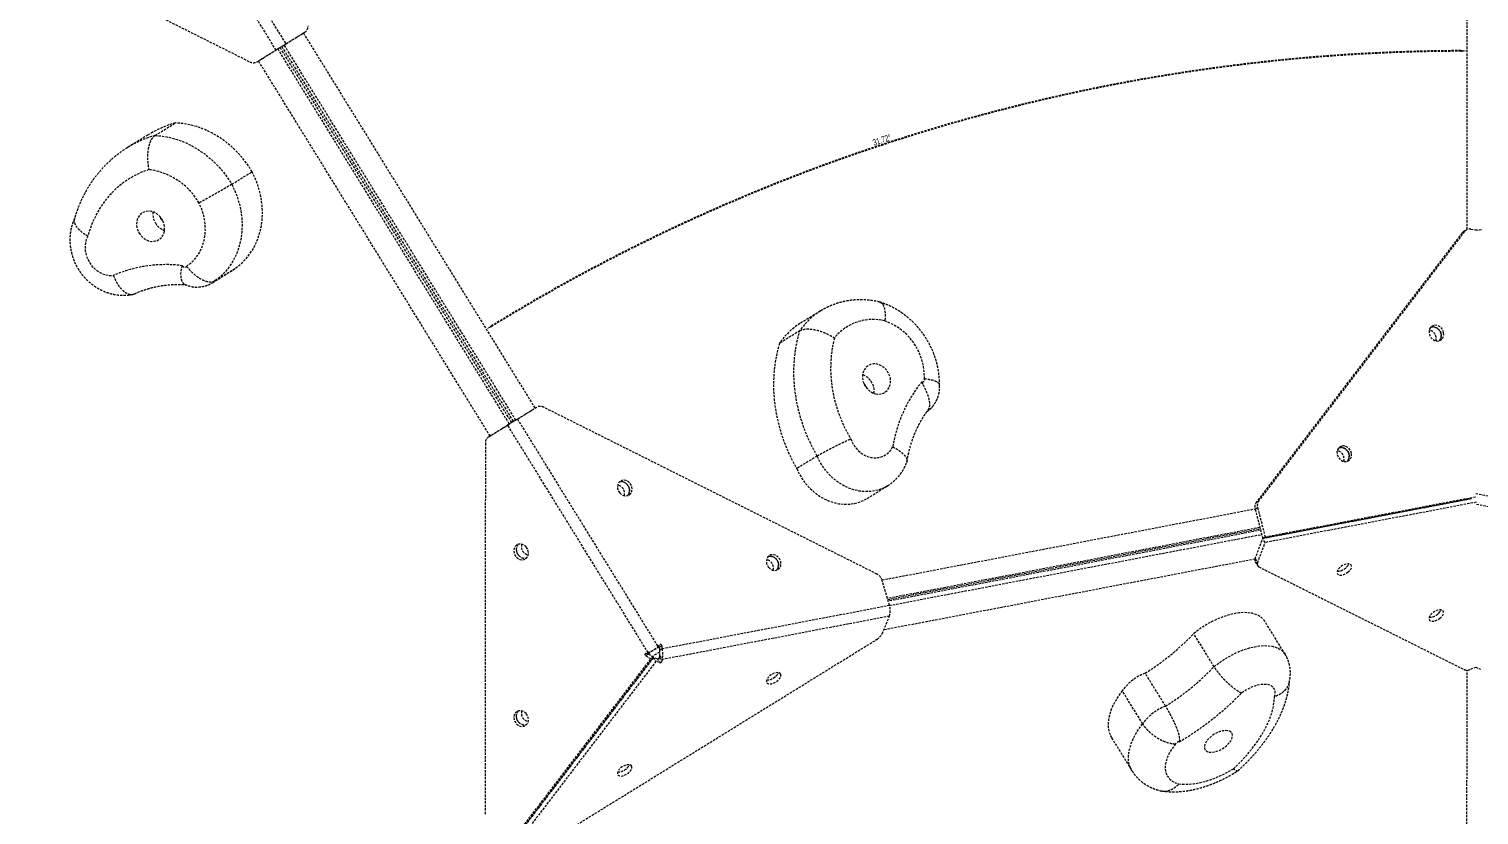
# Model space of a CAD drawing. Header units: millimetres. Extents: x -3960 to 3430, y -2884 to 2225.
# Drawn here: x -1243 to -448, y -340 to 91 of the extents above; entities that cross this region are included whole.
import ezdxf

# ---------------------------------------------------------------- set-up
doc = ezdxf.new("R2010")
doc.units = ezdxf.units.MM
doc.linetypes.add('HIDDEN', pattern=[1.905, 1.27, -0.635])
for name, color, linetype in [('DIKOM_ОБЪЕКТ', 7, 'Continuous'), ('DIKOM_РАЗМЕР_ЗОНА', 7, 'Continuous'), ('DIKOM_РАЗМЕР_ОБЪЕКТА', 7, 'Continuous')]:
    doc.layers.add(name, color=color, linetype=linetype)
doc.styles.add('SLDTEXTSTYLE0', font='TXT', dxfattribs={"width": 0.605})
doc.styles.add('style1', font='arialbd.ttf', dxfattribs={"width": 0.8})
doc.dimstyles.new('1-50', dxfattribs={"dimtxt": 300, "dimasz": 200, "dimexe": 100, "dimexo": 0, "dimgap": 100, "dimtad": 1, "dimtxsty": 'style1', "dimcen": 200, "dimclrd": 7, "dimclre": 7, "dimclrt": 7, "dimadec": 1, "dimazin": 2, "dimtfac": 1, "dimtmove": 0, "dimatfit": 2, "dimfxl": 0, "dimlwd": 25, "dimlwe": 18, "dimarcsym": 0})
doc.dimstyles.new('SLDDIMSTYLE0', dxfattribs={"dimtxt": 3.5, "dimasz": 3.5, "dimexe": 0, "dimexo": 0.0625, "dimgap": 0.875, "dimtad": 2, "dimdec": 4, "dimzin": 12, "dimdsep": 46, "dimtxsty": 'SLDTEXTSTYLE0', "dimsah": 1, "dimcen": 0.09, "dimazin": 3, "dimtfac": 1, "dimtdec": 3, "dimtofl": 0, "dimtmove": 0, "dimatfit": 3, "dimfxl": 0, "dimfrac": 2, "dimtolj": 1, "dimtzin": 12, "dimarcsym": 0})

# ---------------------------------------------------------------- blocks, each defined once
blk = doc.blocks.new('*D0')
at = {"layer": 'Defpoints', "color": 0, "linetype": 'HIDDEN', "transparency": 16777216}
for p in [(-454.48, 333.42), (-1160.43, 198.82), (-642.22, 61.86), (-454.62, -142.05), (-897.73, -226.54)]:
    blk.add_point(p, dxfattribs=at)
at = {"layer": 'DIKOM_ОБЪЕКТ', "color": 0, "linetype": 'HIDDEN', "lineweight": -2, "transparency": 16777216}
blk.add_arc((-454.87, -943.59), 1022.75, 90.1786, 121.50392, dxfattribs=at)
at = {"layer": 'DIKOM_ОБЪЕКТ', "color": 0, "linetype": 'HIDDEN', "transparency": 16777216}
for points in [[(-458.06, 79.74), (-458.06, 78.57), (-454.56, 79.16)], [(-989.01, -72.08), (-989.62, -71.09), (-992.29, -73.42)]]:
    blk.add_solid(points, dxfattribs=at)
at = {"layer": 'DIKOM_ОБЪЕКТ', "color": 0, "linetype": 'HIDDEN', "lineweight": 15, "transparency": 16777216, "insert": (-780.85, 30.45), "char_height": 3.5, "attachment_point": 1, "rotation": 18.24778, "style": 'SLDTEXTSTYLE0'}
blk.add_mtext('\\A1;31.72°', dxfattribs=at)
blk = doc.blocks.new('*D2')
at = {"layer": 'Defpoints', "color": 0, "transparency": 16777216}
for p in [(1188.61, 729.83), (-1925.03, -767.19), (1470.26, -767.19)]:
    blk.add_point(p, dxfattribs=at)
at = {"layer": 'DIKOM_РАЗМЕР_ОБЪЕКТА', "color": 7, "lineweight": 18, "transparency": 16777216}
for p, q in [((1188.61, 729.83), (-2025.03, 729.83)), ((1470.26, -767.19), (-2025.03, -767.19))]:
    blk.add_line(p, q, dxfattribs=at)
at = {"layer": 'DIKOM_РАЗМЕР_ОБЪЕКТА', "color": 7, "lineweight": 25, "transparency": 16777216}
blk.add_line((-1925.03, 529.83), (-1925.03, -567.19), dxfattribs=at)
at = {"layer": 'DIKOM_РАЗМЕР_ОБЪЕКТА', "color": 7, "transparency": 16777216}
for points in [[(-1958.36, 529.83), (-1891.69, 529.83), (-1925.03, 729.83)], [(-1958.36, -567.19), (-1891.69, -567.19), (-1925.03, -767.19)]]:
    blk.add_solid(points, dxfattribs=at)
at = {"layer": 'DIKOM_РАЗМЕР_ОБЪЕКТА', "color": 7, "transparency": 16777216, "insert": (-2178.2, -18.68), "char_height": 300, "attachment_point": 5, "rotation": 90, "style": 'style1'}
blk.add_mtext('{\\fArial|b0|i0|c204|p34;1500}', dxfattribs=at)
blk = doc.blocks.new('*D3')
at = {"layer": 'Defpoints', "color": 0, "transparency": 16777216}
for p in [(1049.1, 2224.81), (-3510.19, -2267.17), (1391.3, -2267.17)]:
    blk.add_point(p, dxfattribs=at)
at = {"layer": 'DIKOM_РАЗМЕР_ЗОНА', "color": 7, "lineweight": 18, "transparency": 16777216}
for p, q in [((1049.1, 2224.81), (-3610.19, 2224.81)), ((1391.3, -2267.17), (-3610.19, -2267.17))]:
    blk.add_line(p, q, dxfattribs=at)
at = {"layer": 'DIKOM_РАЗМЕР_ЗОНА', "color": 7, "lineweight": 25, "transparency": 16777216}
blk.add_line((-3510.19, 2024.81), (-3510.19, -2067.17), dxfattribs=at)
at = {"layer": 'DIKOM_РАЗМЕР_ЗОНА', "color": 7, "transparency": 16777216}
for points in [[(-3543.52, 2024.81), (-3476.86, 2024.81), (-3510.19, 2224.81)], [(-3543.52, -2067.17), (-3476.86, -2067.17), (-3510.19, -2267.17)]]:
    blk.add_solid(points, dxfattribs=at)
at = {"layer": 'DIKOM_РАЗМЕР_ЗОНА', "color": 7, "transparency": 16777216, "insert": (-3763.36, -99.6), "char_height": 300, "attachment_point": 5, "rotation": 90, "style": 'style1'}
blk.add_mtext('{\\fArial|b0|i0|c204|p34;4500}', dxfattribs=at)

msp = doc.modelspace()

# ---------------------------------------------------------------- linework, layer by layer
at = {"layer": 'DIKOM_ОБЪЕКТ', "color": 7, "linetype": 'HIDDEN', "lineweight": 15}
for p, q in [((-1179.21961, 207.66915), (-1102.21183, 82.97653)), ((-454.587, -18.7225), (-454.51702, 210.63903)), ((-1107.57981, 79.66138), (-1184.58758, 204.354)), ((-1304.14476, 164.36068), (-1121.96859, 73.19734)), ((-1103.55373, 82.14776), (-1093.17477, 88.55748)), ((-1102.21183, 82.97653), (-1091.83288, 89.38625)), ((-1093.17477, 88.55748), (-1091.83288, 89.38625)), ((-1092.56571, 88.93364), (-965.59601, -116.64782)), ((-1117.95817, 73.25177), (-1107.57981, 79.66138)), ((-1116.61608, 74.08058), (-1106.23771, 80.49018)), ((-1106.23771, 80.49018), (-1107.57981, 79.66138)), ((-1106.68371, 80.21474), (-979.71351, -125.36752)), ((-978.37163, -124.53873), (-1105.3418, 81.04349)), ((-1104.44719, 81.59598), (-977.47705, -123.98619)), ((-1103.55373, 82.14776), (-1102.21183, 82.97653)), ((-976.13518, -123.15739), (-1103.10527, 82.42471)), ((-1117.95817, 73.25177), (-1116.61608, 74.08058)), ((-990.25278, -131.87694), (-1117.22318, 73.70567)), ((-1177.92176, 33.02035), (-1189.1042, 26.11394)), ((-1173.88416, 32.81247), (-1162.70172, 39.71889)), ((-1131.85176, 6.05507), (-1120.66931, 12.96149)), ((-457.45511, -20.72283), (-570.11864, -168.10233)), ((-456.1134, -19.8941), (-568.77693, -167.2736)), ((-456.1134, -19.8941), (-457.45511, -20.72283)), ((-455.12388, -18.99534), (-456.46554, -19.82404)), ((-452.49485, -18.49392), (-448.52923, -19.10771)), ((-446.7273, -18.89573), (-449.8351, -19.26137)), ((-1142.43928, -47.88198), (-1131.25683, -40.97556)), ((-1140.86568, -46.72087), (-1129.68323, -39.81445)), ((-809.17413, -63.37931), (-820.35658, -70.28574)), ((-820.45504, -74.23684), (-831.6375, -81.14327)), ((-976.58362, -123.43436), (-966.20507, -117.02399)), ((-975.24172, -122.60559), (-964.86318, -116.19522)), ((-964.86318, -116.19522), (-966.20507, -117.02399)), ((-778.13696, -207.55864), (-960.85263, -116.14052)), ((-990.98773, -132.3309), (-980.60954, -125.921)), ((-989.64571, -131.50197), (-979.26753, -125.09207)), ((-980.60954, -125.921), (-979.26753, -125.09207)), ((-903.59604, -250.61008), (-980.60954, -125.921)), ((-975.24172, -122.60559), (-976.58362, -123.43436)), ((-975.24172, -122.60559), (-898.22822, -247.29467)), ((-989.64571, -131.50197), (-990.98773, -132.3309)), ((-992.83209, -135.89246), (-992.88905, -339.60527)), ((-810.95618, -142.87595), (-822.13863, -149.78237)), ((-783.5162, -166.11845), (-772.33375, -159.21202)), ((-452.27317, -166.27579), (-566.68374, -188.08925)), ((-566.68373, -187.99414), (-452.27328, -166.18073)), ((-565.34202, -187.16541), (-449.63464, -165.10473)), ((-449.89636, -163.34781), (-334.03752, -185.5092)), ((-775.3469, -210.80294), (-570.86694, -171.81538)), ((-569.45841, -171.27672), (-570.80013, -172.10545)), ((-570.80013, -172.10545), (-566.68373, -187.99414)), ((-570.11864, -168.10233), (-568.77693, -167.2736)), ((-569.45841, -171.27672), (-565.34202, -187.16541)), ((-449.63055, -168.199), (-565.34296, -190.26066)), ((-334.03935, -191.50967), (-449.88721, -169.35035)), ((-568.22875, -182.03059), (-772.38069, -220.95561)), ((-772.22247, -221.49834), (-568.0873, -182.57654)), ((-567.84042, -183.52941), (-771.94632, -222.44564)), ((-771.27657, -224.74485), (-567.24128, -185.84207)), ((-570.80838, -199.17952), (-566.68374, -188.08925)), ((-569.46758, -201.35092), (-565.34296, -190.26066)), ((-565.34296, -190.26066), (-566.68374, -188.08925)), ((-566.68373, -187.99414), (-565.34202, -187.16541)), ((-570.87489, -199.37759), (-774.42045, -238.18699)), ((-570.80838, -199.17952), (-569.46758, -201.35092)), ((-570.76404, -200.8808), (-569.42326, -203.05222)), ((-568.78803, -203.61489), (-456.18661, -259.94919)), ((-771.30646, -224.64051), (-775.26664, -211.05605)), ((-895.97863, -248.42021), (-771.30646, -224.64051)), ((-771.30815, -230.64075), (-895.98032, -254.42045)), ((-775.27481, -240.25852), (-771.30815, -230.64075)), ((-554.35819, -251.54376), (-565.53301, -233.45017)), ((-960.38844, -355.86629), (-778.14695, -243.30587)), ((-898.22822, -247.29467), (-897.25012, -246.31704)), ((-593.3052, -258.31568), (-604.48001, -240.22211)), ((-979.40841, -355.20402), (-902.10826, -254.08227)), ((-978.06641, -354.37508), (-900.76625, -253.25332)), ((-900.68119, -253.29589), (-977.98134, -354.41764)), ((-903.56641, -251.45344), (-904.90842, -252.28238)), ((-902.10826, -254.08227), (-904.90842, -252.28238)), ((-904.90808, -251.04694), (-903.59604, -250.61008)), ((-900.76625, -253.25332), (-903.56641, -251.45344)), ((-900.76625, -253.25332), (-902.10826, -254.08227)), ((-900.68119, -253.29589), (-899.34014, -255.46723)), ((-898.59391, -253.94133), (-900.68119, -253.29589)), ((-898.59391, -253.94133), (-897.25286, -256.11267)), ((-897.32137, -252.2491), (-897.48869, -253.25869)), ((-897.48869, -253.25869), (-896.14764, -255.43004)), ((-897.48713, -247.69862), (-896.14524, -246.86985)), ((-897.48713, -247.69862), (-897.32053, -249.24898)), ((-897.32137, -252.2491), (-895.98032, -254.42045)), ((-897.32053, -249.24898), (-895.97863, -248.42021)), ((-896.14524, -246.86985), (-895.97863, -248.42021)), ((-899.34014, -255.46723), (-976.64029, -356.58899)), ((-897.25286, -256.11267), (-899.34014, -255.46723)), ((-895.98032, -254.42045), (-896.14764, -255.43004)), ((-619.93671, -279.9416), (-631.11154, -261.84801)), ((-454.70322, -399.88675), (-454.66063, -260.20238)), ((-452.56842, -259.69826), (-449.92267, -258.62908)), ((-449.92364, -258.6287), (-447.28252, -259.6979)), ((-632.48544, -289.62004), (-643.66027, -271.52646)), ((-649.52618, -297.28772), (-638.35137, -315.38129))]:
    msp.add_line(p, q, dxfattribs=at)
at = {"layer": 'DIKOM_ОБЪЕКТ', "color": 7, "linetype": 'HIDDEN', "lineweight": 15, "flags": 128}
for points in [[(-1107.57981, 79.66138), (-1106.95507, 80.04721), (-1106.29094, 80.45736), (-1105.60014, 80.88399), (-1104.89586, 81.31895), (-1104.19157, 81.7539), (-1103.50074, 82.18054), (-1102.8366, 82.59069), (-1102.21183, 82.97653)], [(-1106.23771, 80.49018), (-1105.92534, 80.6831), (-1105.59328, 80.88818), (-1105.24788, 81.10149), (-1104.89574, 81.31897), (-1104.5436, 81.53645), (-1104.19818, 81.74976), (-1103.86611, 81.95485), (-1103.55373, 82.14776)], [(-1173.88416, 32.81247), (-1169.85797, 32.47097), (-1165.82431, 31.74543), (-1161.81531, 30.64164), (-1157.86289, 29.1684), (-1153.99854, 27.33744), (-1150.25307, 25.16334), (-1146.65629, 22.66343), (-1143.23685, 19.85761), (-1140.02201, 16.76825), (-1137.03737, 13.41995), (-1134.3067, 9.83938), (-1131.85176, 6.05507)], [(-1120.66931, 12.96149), (-1123.12425, 16.7458), (-1125.85492, 20.32637), (-1128.83956, 23.67467), (-1132.05441, 26.76403), (-1135.47384, 29.56985), (-1139.07062, 32.06976), (-1142.8161, 34.24386), (-1146.68044, 36.07482), (-1150.63286, 37.54806), (-1154.64187, 38.65185), (-1158.67553, 39.37739), (-1162.70172, 39.71889)], [(-1177.29052, 14.13644), (-1181.26104, 12.65259), (-1185.07658, 10.84144), (-1188.7167, 8.71269), (-1192.16187, 6.27777), (-1195.39362, 3.54972), (-1198.39461, 0.54319), (-1201.14876, -2.72572), (-1203.64128, -6.23946), (-1205.85882, -9.97919), (-1207.78949, -13.92486), (-1209.42294, -18.05533), (-1210.75039, -22.34842)], [(-1129.68323, -39.81445), (-1127.03417, -37.74534), (-1124.60501, -35.39939), (-1122.41534, -32.79555), (-1120.48286, -29.95485), (-1118.82316, -26.90022), (-1117.44965, -23.65631), (-1116.3734, -20.24933), (-1115.60313, -16.70677), (-1115.14503, -13.05725), (-1115.00281, -9.33022), (-1115.17762, -5.55577), (-1115.66805, -1.76438), (-1116.47013, 2.01333), (-1117.57739, 5.74688), (-1118.9809, 9.40611), (-1120.66931, 12.96149)], [(-1131.85176, 6.05507), (-1130.16334, 2.49969), (-1128.75984, -1.15954), (-1127.65257, -4.89309), (-1126.85049, -8.6708), (-1126.36006, -12.46219), (-1126.18525, -16.23663), (-1126.32748, -19.96367), (-1126.78557, -23.61319), (-1127.55585, -27.15575), (-1128.6321, -30.56273), (-1130.00561, -33.80664), (-1131.66531, -36.86127), (-1133.59779, -39.70197), (-1135.78745, -42.30581), (-1138.21662, -44.65176), (-1140.86568, -46.72087)], [(-1156.69543, -38.92516), (-1154.47619, -37.29082), (-1152.47876, -35.37073), (-1150.7282, -33.18897), (-1149.24645, -30.77291), (-1148.05211, -28.15286), (-1147.16015, -25.36166), (-1146.58176, -22.43434), (-1146.3242, -19.40759), (-1146.39069, -16.3194), (-1146.7804, -13.20848), (-1147.48845, -10.11386), (-1148.50595, -7.07434), (-1149.82014, -4.12806)], [(-1182.66881, -20.67211), (-1181.65025, -22.0876), (-1180.41439, -23.29286), (-1179.01181, -24.23857), (-1177.49993, -24.88599), (-1175.94066, -25.20862), (-1174.39783, -25.19326), (-1172.9346, -24.84053), (-1171.61089, -24.16487), (-1170.48088, -23.19395), (-1169.59083, -21.96751), (-1168.97719, -20.53576), (-1168.66507, -18.95733), (-1168.66725, -17.29683), (-1168.98366, -15.62225), (-1169.60132, -14.00213), (-1170.49496, -12.50281), (-1171.62798, -11.18568), (-1172.95401, -10.10465), (-1174.41876, -9.30398), (-1175.96225, -8.81645), (-1177.52129, -8.66202), (-1179.03207, -8.84702), (-1180.43273, -9.36387), (-1181.66592, -10.1914), (-1182.68116, -11.29575), (-1183.43688, -12.63169), (-1183.90215, -14.14454), (-1184.05792, -15.77236), (-1183.8978, -17.4485), (-1183.42836, -19.10434), (-1182.66881, -20.67211)], [(-1170.49459, -13.24909), (-1170.99448, -12.09853), (-1171.07676, -11.76879)], [(-1169.34932, -14.56576), (-1169.7194, -14.2378), (-1170.49459, -13.24909)], [(-1210.75039, -22.34842), (-1211.59522, -24.23087), (-1212.11634, -26.28394), (-1212.29945, -28.45139), (-1212.13954, -30.67388), (-1211.64102, -32.89055), (-1210.8175, -35.0407), (-1209.69155, -37.06545), (-1208.29399, -38.90936), (-1206.66311, -40.52195), (-1204.84356, -41.85905), (-1202.88515, -42.88405), (-1200.84152, -43.56889), (-1198.76862, -43.8948), (-1196.72322, -43.85287)], [(-1158.84303, -38.54886), (-1158.6518, -38.85703), (-1158.39902, -39.11222), (-1158.10207, -39.2969), (-1157.78139, -39.39834), (-1157.45905, -39.40957), (-1157.15724, -39.32981), (-1156.89673, -39.16455), (-1156.69543, -38.92516)], [(-1140.86568, -46.72087), (-1142.29558, -47.79181), (-1142.46017, -47.89486)], [(-1131.25683, -40.97556), (-1131.11313, -40.88539), (-1129.68323, -39.81445)], [(-467.50112, -75.30325), (-467.88391, -74.09595), (-468.55539, -73.00522), (-469.46115, -72.11948), (-470.52787, -71.51045), (-471.66905, -71.2275), (-472.7923, -71.29353), (-473.8066, -71.70319), (-474.62977, -72.42329), (-475.19512, -73.39551), (-475.45687, -74.54107), (-475.39381, -75.76717), (-475.01103, -76.97451), (-474.33954, -78.0652), (-473.43378, -78.95094), (-472.36708, -79.55998), (-471.22589, -79.84295), (-470.10264, -79.77693), (-469.08835, -79.36724), (-468.26519, -78.64714), (-467.69981, -77.67491), (-467.43806, -76.52934), (-467.50112, -75.30325)], [(-810.95618, -142.87595), (-813.66075, -137.88559), (-816.06376, -132.75517), (-818.15389, -127.50888), (-819.92129, -122.17149), (-821.35759, -116.76818), (-822.45602, -111.32442), (-823.21142, -105.86592), (-823.6202, -100.41842), (-823.68045, -95.00761), (-823.39188, -89.65905), (-822.75585, -84.39795), (-821.77536, -79.24912), (-820.45504, -74.23684)], [(-801.46741, -78.19238), (-802.46924, -82.63011), (-803.15235, -87.18274), (-803.51307, -91.82585), (-803.54948, -96.53451), (-803.26135, -101.2835), (-802.65025, -106.04735), (-801.71946, -110.8005), (-800.47397, -115.5175), (-798.92044, -120.173), (-797.06723, -124.74206), (-794.92425, -129.20019), (-792.50301, -133.52346)], [(-469.78217, -79.68885), (-469.52782, -79.39298), (-468.9929, -78.39837), (-468.76502, -77.23971), (-468.86269, -76.01085), (-469.27796, -74.81135), (-469.9772, -73.7384), (-470.90377, -72.87892), (-471.98257, -72.30251), (-473.12624, -72.05592), (-474.24211, -72.15907), (-474.44846, -72.21964)], [(-474.43241, -72.20315), (-474.13399, -72.12224), (-473.01074, -72.05622), (-471.86955, -72.33919), (-470.80287, -72.94821), (-469.89709, -73.83397), (-469.2256, -74.92466), (-468.84284, -76.13198), (-468.77976, -77.3581), (-469.04151, -78.50366), (-469.60686, -79.47588), (-469.80422, -79.69602)], [(-831.6375, -81.14327), (-832.9578, -86.15553), (-833.93829, -91.30436), (-834.57432, -96.56546), (-834.8629, -101.91404), (-834.80264, -107.32484), (-834.39386, -112.77233), (-833.63847, -118.23084), (-832.54003, -123.67459), (-831.10373, -129.0779), (-829.33634, -134.4153), (-827.24621, -139.66159), (-824.84319, -144.79201), (-822.13863, -149.78237)], [(-779.01648, -108.7322), (-777.45568, -108.93705), (-775.9337, -108.80253), (-774.51285, -108.33416), (-773.25129, -107.5511), (-772.20067, -106.48542), (-771.404, -105.18075), (-770.89391, -103.69051), (-770.69127, -102.07569), (-770.80438, -100.40241), (-771.22861, -98.73919), (-771.94659, -97.15411), (-772.92892, -95.71205), (-774.1354, -94.47207), (-775.51663, -93.48491), (-777.01605, -92.79103), (-778.57227, -92.41878), (-780.12161, -92.38344), (-781.60062, -92.68644), (-782.94874, -93.31539), (-784.11079, -94.24452), (-785.03919, -95.4358), (-785.69595, -96.84046), (-786.05414, -98.401), (-786.09915, -100.05353), (-785.8291, -101.73038), (-785.25505, -103.36291), (-784.40049, -104.88429), (-783.30045, -106.23222), (-781.99992, -107.35153), (-780.55218, -108.19639), (-779.01648, -108.7322)], [(-975.24172, -122.60559), (-975.86647, -122.99147), (-976.53059, -123.40167), (-977.22139, -123.82834), (-977.92565, -124.26333), (-978.62992, -124.69831), (-979.32071, -125.12497), (-979.98482, -125.53515), (-980.60954, -125.921)], [(-976.58362, -123.43436), (-976.89599, -123.6273), (-977.22805, -123.8324), (-977.57345, -124.04574), (-977.92558, -124.26323), (-978.27771, -124.48072), (-978.62311, -124.69405), (-978.95517, -124.89914), (-979.26753, -125.09207)], [(-792.50301, -133.52346), (-791.57891, -135.6394), (-790.36148, -137.61158), (-788.88404, -139.38602), (-787.18704, -140.91409), (-785.31697, -142.15397), (-783.32503, -143.07171), (-781.26574, -143.64218), (-779.19553, -143.84976), (-777.17106, -143.68877), (-775.24777, -143.16359), (-773.47832, -142.28864), (-771.91119, -141.08785), (-770.58925, -139.5941), (-769.54872, -137.84832)], [(-772.34661, -159.21997), (-774.15203, -160.21442), (-776.69608, -161.25851), (-779.37426, -161.9731), (-782.15355, -162.34938), (-784.99971, -162.38263), (-787.87763, -162.07253), (-790.75181, -161.42288), (-793.58686, -160.44166), (-796.34777, -159.141), (-799.00052, -157.53691), (-801.5124, -155.6492), (-803.85245, -153.50111), (-805.99179, -151.11915), (-807.90407, -148.5327), (-809.56569, -145.77362), (-810.95618, -142.87595)], [(-517.99449, -141.35556), (-518.37728, -140.14825), (-519.04874, -139.05755), (-519.95452, -138.17178), (-521.02123, -137.56279), (-522.16243, -137.27981), (-523.28567, -137.34583), (-524.29997, -137.75549), (-525.12314, -138.4756), (-525.68849, -139.44782), (-525.95024, -140.59338), (-525.88716, -141.8195), (-525.5044, -143.02682), (-524.83291, -144.1175), (-523.92713, -145.00327), (-522.86045, -145.61228), (-521.71926, -145.89526), (-520.59601, -145.82924), (-519.58171, -145.41958), (-518.75854, -144.69947), (-518.19319, -143.72725), (-517.93141, -142.58167), (-517.99449, -141.35556)], [(-520.2646, -145.73755), (-520.01512, -145.44672), (-519.4802, -144.45211), (-519.25232, -143.29345), (-519.34999, -142.06459), (-519.76526, -140.86509), (-520.4645, -139.79214), (-521.39107, -138.93267), (-522.46987, -138.35626), (-523.61354, -138.10966), (-524.72941, -138.21281), (-524.94671, -138.27703)], [(-524.92578, -138.25545), (-524.62736, -138.17455), (-523.50411, -138.10852), (-522.36292, -138.3915), (-521.29622, -139.00054), (-520.39046, -139.88628), (-519.71895, -140.97699), (-519.33619, -142.18431), (-519.27313, -143.4104), (-519.53488, -144.55597), (-520.10023, -145.52818), (-520.29759, -145.74833)], [(-822.13863, -149.78237), (-820.74814, -152.68004), (-819.08652, -155.43912), (-817.17424, -158.02557), (-815.03489, -160.40753), (-812.69485, -162.55562), (-810.18297, -164.44333), (-807.53021, -166.04742), (-804.76931, -167.34808), (-801.93427, -168.3293), (-799.06008, -168.97896), (-796.18217, -169.28906), (-793.33599, -169.2558), (-790.5567, -168.87952), (-787.87852, -168.16493), (-785.33448, -167.12083), (-783.5162, -166.11845)], [(-919.13338, -163.10762), (-918.18906, -163.94312), (-917.10028, -164.49009), (-915.95526, -164.70421), (-914.84675, -164.56812), (-913.86457, -164.09287), (-913.08827, -163.31695), (-912.58076, -162.30321), (-912.38315, -161.1338), (-912.51144, -159.90344), (-912.95525, -158.71182), (-913.67862, -157.65546), (-914.62294, -156.81996), (-915.71172, -156.273), (-916.85674, -156.05889), (-917.96525, -156.19496), (-918.94744, -156.67022), (-919.72373, -157.44614), (-920.23124, -158.45987), (-920.42885, -159.62929), (-920.30055, -160.85965), (-919.85675, -162.05127), (-919.13338, -163.10762)], [(-919.39085, -157.0494), (-919.30714, -157.02373), (-918.19863, -156.88766), (-917.05361, -157.10177), (-915.96484, -157.64873), (-915.02051, -158.48423), (-914.29714, -159.5406), (-913.85334, -160.73221), (-913.72504, -161.96257), (-913.92266, -163.13198), (-914.43016, -164.14572), (-914.76305, -164.54245)], [(-914.77905, -164.54755), (-914.50612, -164.23259), (-913.9712, -163.23798), (-913.74334, -162.07932), (-913.841, -160.85047), (-914.25628, -159.65097), (-914.95551, -158.57802), (-915.88207, -157.71853), (-916.96088, -157.14213), (-918.10456, -156.89551), (-919.22042, -156.99868), (-919.38838, -157.0469)], [(-970.4446, -192.71674), (-971.38892, -191.88122), (-972.47767, -191.33423), (-973.62267, -191.12008), (-974.73115, -191.25612), (-975.7133, -191.73133), (-976.48957, -192.50721), (-976.99704, -193.52091), (-977.19463, -194.69029), (-977.06632, -195.92062), (-976.62251, -197.11224), (-975.89914, -198.1686), (-974.95483, -199.00411), (-973.86607, -199.5511), (-972.72107, -199.76526), (-971.6126, -199.62921), (-970.63045, -199.15399), (-969.85418, -198.37812), (-969.3467, -197.36442), (-969.14911, -196.19503), (-969.27742, -194.9647), (-969.72124, -193.77309), (-970.4446, -192.71674)], [(-837.4822, -203.96015), (-836.53787, -204.79566), (-835.4491, -205.34262), (-834.30409, -205.55672), (-833.19556, -205.42066), (-832.21338, -204.94541), (-831.43709, -204.16948), (-830.92957, -203.15575), (-830.73196, -201.98633), (-830.86026, -200.75597), (-831.30406, -199.56435), (-832.02744, -198.50799), (-832.97176, -197.67251), (-834.06054, -197.12552), (-835.20556, -196.91142), (-836.31406, -197.04751), (-837.29624, -197.52276), (-838.07255, -198.29866), (-838.58005, -199.31241), (-838.77767, -200.48181), (-838.64938, -201.71217), (-838.20557, -202.90379), (-837.4822, -203.96015)], [(-837.77337, -197.91296), (-837.65595, -197.87627), (-836.54745, -197.74019), (-835.40243, -197.95429), (-834.31365, -198.50128), (-833.36933, -199.33676), (-832.64596, -200.39313), (-832.20216, -201.58474), (-832.07386, -202.8151), (-832.27147, -203.98453), (-832.77898, -204.99825), (-833.08473, -205.36696)], [(-833.12787, -205.40008), (-832.85495, -205.0851), (-832.32001, -204.09052), (-832.09216, -202.93184), (-832.18983, -201.70299), (-832.60509, -200.50351), (-833.30433, -199.43056), (-834.2309, -198.57105), (-835.3097, -197.99467), (-836.45337, -197.74804), (-837.56924, -197.8512), (-837.73721, -197.89942)], [(-519.98751, -206.54955), (-519.0788, -205.72375), (-518.40351, -204.8427), (-518.01637, -203.97775), (-517.94874, -203.19903), (-518.20607, -202.56958), (-518.76757, -202.14042), (-519.58767, -201.9463), (-520.60002, -202.00296), (-521.72253, -202.30582), (-522.86433, -202.83029), (-523.93287, -203.53395), (-524.84158, -204.35975), (-525.51687, -205.2408), (-525.90403, -206.10573), (-525.97165, -206.88445), (-525.71433, -207.5139), (-525.15283, -207.94306), (-524.33268, -208.13719), (-523.32038, -208.08052), (-522.19785, -207.77769), (-521.05607, -207.25319), (-519.98751, -206.54955)], [(-565.53301, -233.45017), (-566.07229, -232.68142), (-567.27603, -231.44827), (-568.76259, -230.42772), (-570.51361, -229.6324), (-572.50751, -229.07206), (-574.7197, -228.75363), (-577.12293, -228.68106), (-579.68751, -228.85524), (-582.38189, -229.274), (-585.17279, -229.93218), (-588.02582, -230.82166), (-590.90582, -231.93149), (-593.77726, -233.24802), (-596.60474, -234.75492), (-599.35337, -236.4337), (-601.9893, -238.26362), (-604.48001, -240.22211)], [(-469.52201, -231.79735), (-468.61328, -230.97157), (-467.938, -230.09049), (-467.55085, -229.22557), (-467.4832, -228.44683), (-467.74055, -227.8174), (-468.30202, -227.38822), (-469.12215, -227.19412), (-470.1345, -227.25078), (-471.25703, -227.55361), (-472.39881, -228.07811), (-473.46735, -228.78177), (-474.37607, -229.60757), (-475.05135, -230.48862), (-475.43851, -231.35354), (-475.50614, -232.13227), (-475.24878, -232.7617), (-474.68731, -233.19087), (-473.86718, -233.38498), (-472.85483, -233.32832), (-471.7323, -233.02549), (-470.59052, -232.50099), (-469.52201, -231.79735)], [(-593.3052, -258.31568), (-590.81449, -256.35718), (-588.17855, -254.52726), (-585.42991, -252.84851), (-582.60245, -251.34158), (-579.731, -250.02508), (-576.851, -248.91525), (-573.99798, -248.02574), (-571.20708, -247.36757), (-568.5127, -246.9488), (-565.9481, -246.77465), (-563.54487, -246.84722), (-561.3327, -247.16563), (-559.3388, -247.72596), (-557.58776, -248.52131), (-556.10121, -249.54183), (-554.89746, -250.77501), (-554.35927, -251.54201)], [(-830.82581, -262.57209), (-831.20871, -262.01754), (-831.88034, -261.67931), (-832.78627, -261.58485), (-833.85313, -261.74177), (-834.99447, -262.13738), (-836.11784, -262.73962), (-837.13221, -263.4997), (-837.95542, -264.35607), (-838.52078, -265.23931), (-838.78247, -266.07789), (-838.71931, -266.80386), (-838.3364, -267.35844), (-837.66478, -267.69665), (-836.75884, -267.79113), (-835.69199, -267.63419), (-834.55065, -267.23858), (-833.42729, -266.63634), (-832.41291, -265.87625), (-831.5897, -265.01989), (-831.02435, -264.13665), (-830.76265, -263.29807), (-830.82581, -262.57209)], [(-560.1893, -274.76091), (-559.84644, -273.27894), (-559.84549, -271.91642), (-560.18644, -270.71067), (-560.85998, -269.6947), (-561.84764, -268.89636), (-563.12238, -268.33749), (-564.64932, -268.0334), (-566.38664, -267.9924), (-568.28674, -268.21564), (-570.2976, -268.69697), (-572.3642, -269.42325), (-574.42991, -270.37456), (-576.43816, -271.52489), (-578.33398, -272.84268)], [(-643.66027, -271.52646), (-645.64008, -274.2461), (-647.34964, -276.96554), (-648.77523, -279.66277), (-649.90528, -282.31604), (-650.73068, -284.90394), (-651.24478, -287.40552), (-651.44342, -289.80066), (-651.32497, -292.06997), (-650.89044, -294.19514), (-650.14329, -296.15904), (-649.52618, -297.28772)], [(-582.75303, -314.31593), (-579.4039, -311.05272), (-576.27639, -307.72323), (-573.38727, -304.3453), (-570.75208, -300.93702), (-568.38488, -297.51669), (-566.29844, -294.10263), (-564.5039, -290.71317), (-563.0109, -287.3665), (-561.82744, -284.08052), (-560.95988, -280.8729), (-560.41286, -277.76079), (-560.1893, -274.76091)], [(-970.47013, -284.01642), (-971.41444, -283.1809), (-972.5032, -282.6339), (-973.6482, -282.41976), (-974.75667, -282.55582), (-975.73882, -283.03102), (-976.51509, -283.80689), (-977.02256, -284.8206), (-977.22016, -285.98998), (-977.09184, -287.22032), (-976.64803, -288.41193), (-975.92467, -289.46827), (-974.98036, -290.30379), (-973.8916, -290.8508), (-972.7466, -291.06494), (-971.63813, -290.92888), (-970.65598, -290.45368), (-969.87971, -289.6778), (-969.37224, -288.6641), (-969.17464, -287.49472), (-969.30294, -286.2644), (-969.74677, -285.07276), (-970.47013, -284.01642)], [(-638.3506, -315.38253), (-638.96848, -314.25261), (-639.71561, -312.28873), (-640.15014, -310.16356), (-640.26859, -307.89424), (-640.06995, -305.49911), (-639.55587, -302.9975), (-638.73045, -300.40963), (-637.6004, -297.75636), (-636.17483, -295.05911), (-634.46525, -292.33969), (-632.48544, -289.62004)], [(-585.9575, -293.40665), (-587.24059, -293.34077), (-588.6765, -293.51836), (-590.20651, -293.93211), (-591.76794, -294.56514), (-593.29688, -295.39146), (-594.73071, -296.3773), (-596.01075, -297.48228), (-597.08461, -298.66115), (-597.9083, -299.86567), (-598.44809, -301.04653), (-598.68192, -302.15534), (-598.60018, -303.14676), (-598.20624, -303.98016), (-597.51619, -304.62146), (-596.55834, -305.04436), (-595.37186, -305.23159), (-594.00535, -305.17544), (-592.51475, -304.87825), (-590.96105, -304.35217), (-589.4079, -303.61872), (-587.91888, -302.70798), (-586.55494, -301.65718), (-585.37192, -300.50934), (-584.41826, -299.31152), (-583.733, -298.11267), (-583.34419, -296.96195), (-583.26775, -295.90642), (-583.50683, -294.98929), (-584.0516, -294.24814), (-584.8798, -293.71329), (-585.9575, -293.40665)], [(-614.46517, -300.69661), (-616.1471, -302.9252), (-617.55494, -305.15684), (-618.67102, -307.36349), (-619.48134, -309.51752), (-619.97575, -311.59191), (-620.14802, -313.56061), (-619.996, -315.39897), (-619.52161, -317.08392), (-618.73079, -318.59431), (-617.63346, -319.91122), (-616.24338, -321.01812), (-614.57798, -321.90114), (-612.65817, -322.5492)], [(-912.50252, -313.01925), (-912.88542, -312.46469), (-913.55705, -312.12647), (-914.46298, -312.03201), (-915.52984, -312.18892), (-916.67118, -312.58453), (-917.79454, -313.18677), (-918.80892, -313.94686), (-919.63213, -314.80322), (-920.19748, -315.68646), (-920.45918, -316.52505), (-920.39602, -317.25102), (-920.01311, -317.8056), (-919.34149, -318.1438), (-918.43554, -318.23829), (-917.3687, -318.08134), (-916.22736, -317.68574), (-915.104, -317.0835), (-914.08962, -316.32341), (-913.26641, -315.46705), (-912.70105, -314.5838), (-912.43936, -313.74522), (-912.50252, -313.01925)], [(-612.65817, -322.5492), (-610.11691, -322.77439), (-607.39806, -322.75493), (-604.52878, -322.49104), (-601.53775, -321.98528), (-598.45477, -321.24276), (-595.31065, -320.27087), (-592.13677, -319.07934), (-588.96482, -317.68002), (-585.82646, -316.08693), (-582.75303, -314.31593)]]:
    msp.add_lwpolyline(points, dxfattribs=at)
at = {"layer": 'DIKOM_ОБЪЕКТ', "color": 7, "linetype": 'HIDDEN', "lineweight": 15}
for centre, radius, start, end in [((-1094.08374, 92.81054), 4.09783, 303.31775955, 1.91962132), ((-1120.01187, 76.79753), 4.09757, 241.47569647, 300.07936883), ((-1157.41238, -25.2543), 60.35784, 105.83703183, 121.64763514), ((-1146.23038, -18.3467), 60.35659, 105.83693077, 121.6728984), ((-1182.146, -22.95676), 37.40964, 30.21931695, 82.54241241), ((-1165.69384, -10.23778), 9.4109, 172.8681405, 211.4429437), ((-1165.53456, -10.38625), 9.47167, 210.1739437, 250.43367942), ((-454.53097, -22.94817), 3.67461, 121.76727869, 142.72796879), ((-453.1459, -22.18726), 3.75029, 80.00272659, 142.30459783), ((-1168.0157, -110.95788), 72.9877, 82.78030298, 113.16123209), ((-789.53668, -95.07133), 37.28298, 121.89008476, 146.02575793), ((-800.67573, -102.02321), 37.34438, 121.80363058, 146.00513158), ((-780.38401, -94.94332), 26.92776, 75.90474417, 141.53256234), ((-784.70214, -99.50922), 32.55347, 358.05807799, 70.48244354), ((-476.06412, -78.40012), 4.50196, 342.52967752, 81.07902451), ((-789.29086, -107.37183), 9.64672, 353.09744777, 70.30255223), ((-788.46467, -106.86157), 4.90477, 12.11986452, 51.28013548), ((-692.6349, -150.83269), 78.00212, 141.36450454, 170.41783611), ((-753.18976, -101.07388), 1.12174, 250.4575381, 24.29617185), ((-962.80917, -119.74109), 4.09783, 61.48037868, 120.08224045), ((-988.73683, -135.75487), 4.09757, 123.32063117, 181.92430353), ((-526.55104, -144.45381), 4.50161, 342.5270761, 81.16353755), ((-921.03928, -163.23715), 4.49967, 342.46278832, 80.84618275), ((-566.32978, -170.80691), 4.65513, 144.47984368, 196.19742828), ((-564.98825, -169.97815), 4.65496, 144.47884316, 196.1984288), ((-971.38609, -194.17031), 4.48333, 139.88870867, 224.98484347), ((-971.18412, -194.20839), 4.67297, 177.30852881, 282.33684186), ((-972.04813, -193.89495), 3.80496, 136.61475403, 181.41569079), ((-971.28277, -194.73981), 4.18098, 218.44981204, 285.19654186), ((-968.54301, -192.58372), 4.50436, 162.49623958, 260.90610765), ((-839.38806, -204.08965), 4.49964, 342.46239251, 80.84648436), ((-569.08778, -199.98589), 1.90018, 154.88941797, 208.09665177), ((-567.99038, -202.14149), 1.67546, 151.84494944, 241.57030014), ((-525.628, -199.10169), 6.84894, 268.10285291, 335.28543081), ((-525.47265, -199.93971), 6.01175, 266.38016138, 304.78444744), ((-524.93491, -199.58495), 6.03082, 298.65412996, 336.73667817), ((-780.76294, -212.64033), 5.72008, 16.0793404, 62.67217844), ((-780.48287, -227.63805), 9.65358, 341.87779383, 18.09001471), ((-475.16248, -224.34951), 6.84894, 268.10285291, 335.28543081), ((-475.00713, -225.18752), 6.01175, 266.38016138, 304.78444744), ((-474.46897, -224.8332), 6.03024, 298.65260082, 336.73904156), ((-781.67422, -237.10422), 7.13457, 299.62965044, 333.76115491), ((-704.86315, -143.81465), 139.18036, 301.99866796, 316.15736607), ((-880.81626, -281.4938), 37.78112, 116.21025876, 127.18406921), ((-879.39868, -283.78881), 37.92656, 118.26504543, 125.38930327), ((-838.44145, -258.74836), 6.84765, 268.02780069, 335.41669912), ((-837.7706, -259.22462), 6.03272, 298.65830123, 336.7094471), ((-620.80456, -288.18601), 28.28293, 111.3721412, 143.91164275), ((-693.68993, -161.90645), 139.18273, 301.9988377, 316.15729505), ((-454.67648, -255.51273), 4.68643, 251.20198367, 296.73233323), ((-838.31533, -259.56101), 6.03275, 266.69115813, 304.74165926), ((-698.17264, -155.00432), 168.06899, 300.69634743, 315.48219124), ((-971.41654, -285.47183), 4.47856, 139.45502027, 225.01275033), ((-971.20735, -285.50992), 4.6738, 177.31491066, 282.25625441), ((-972.0731, -285.19676), 3.80409, 136.52269446, 181.41899167), ((-968.56706, -283.88581), 4.50436, 162.47102926, 260.88077421), ((-609.63014, -306.27908), 28.2823, 111.37176799, 143.91201597), ((-971.30592, -286.03569), 4.18521, 218.47034847, 284.79567485), ((-612.59719, -301.57768), 2.06534, 83.83593717, 154.74811903), ((-920.11912, -309.19395), 6.84941, 268.05416828, 335.39035084), ((-919.99204, -310.00816), 6.03276, 266.69118456, 304.74163284), ((-919.44729, -309.67179), 6.03269, 298.65822808, 336.70952025)]:
    msp.add_arc(centre, radius, start, end, dxfattribs=at)
for centre, major_axis, ratio, start_param, end_param in [((-896.82822, -247.00012), (0.02651, 0.87347), 0.78852205, 4.885971755, 6.980366858), ((-904.48618, -251.73001), (0.79286, -0.36743), 0.788507823, 2.444499173, 4.538894276), ((-903.14416, -250.90108), (0.79286, -0.36743), 0.788507823, 3.420719245, 4.538894276), ((-898.17167, -253.38897), (0.63812, 0.39409), 0.661509404, 3.665262168, 5.759657271), ((-898.17012, -247.82889), (0.02651, 0.87347), 0.78852205, 4.885971755, 5.999536798), ((-896.83062, -255.56032), (0.63812, 0.39409), 0.661509404, 3.665262168, 5.759657271)]:
    msp.add_ellipse(centre, major_axis=major_axis, ratio=ratio, start_param=start_param, end_param=end_param, dxfattribs=at)
for points, knots in [([(-1173.88416, 32.81247), (-1174.24423, 32.54657), (-1174.97482, 32.00703), (-1175.91682, 30.715), (-1176.72242, 29.09494), (-1177.34783, 27.18372), (-1177.78991, 25.01041), (-1178.02993, 22.6645), (-1178.06531, 20.17101), (-1177.87283, 17.31028), (-1177.54298, 15.28218), (-1177.29338, 14.1494), (-1177.29052, 14.13644)], [0, 0, 0, 0, 0.10431248, 0.211657066, 0.315964393, 0.423277209, 0.527986831, 0.635676686, 0.741394187, 0.850101404, 0.998285079, 1, 1, 1, 1]), ([(-1189.06116, 26.09506), (-1189.79457, 25.64849), (-1191.80797, 24.42254), (-1194.91087, 22.12314), (-1198.3677, 19.23656), (-1201.6141, 16.09699), (-1204.64815, 12.7318), (-1207.4562, 9.14886), (-1210.02887, 5.36232), (-1212.35518, 1.38506), (-1214.43035, -2.76693), (-1216.23063, -7.08446), (-1217.44803, -10.51746), (-1218.01062, -12.52589), (-1218.14695, -13.01256)], [0, 0, 0, 0, 0.052332685, 0.143667812, 0.234994651, 0.326361886, 0.417817924, 0.509405852, 0.60116322, 0.693119978, 0.785298237, 0.877712558, 0.970368592, 1, 1, 1, 1]), ([(-1131.85176, 6.05507), (-1132.25347, 5.80938), (-1133.06855, 5.31087), (-1134.65318, 4.3716), (-1136.46999, 3.31194), (-1138.46363, 2.1656), (-1140.60611, 0.94845), (-1142.8005, -0.28422), (-1145.02427, -1.51954), (-1147.38818, -2.81748), (-1148.96689, -3.67135), (-1149.80036, -4.11748), (-1149.82014, -4.12806)], [0, 0, 0, 0, 0.105772223, 0.214613693, 0.320386016, 0.4292274, 0.535020991, 0.643879925, 0.749729543, 0.858644647, 0.996645558, 1, 1, 1, 1]), ([(-1217.99817, -12.57699), (-1218.36625, -13.42294), (-1219.11483, -15.1434), (-1219.89171, -17.88605), (-1220.41061, -20.73758), (-1220.63062, -23.65831), (-1220.55485, -26.61537), (-1220.17985, -29.57891), (-1219.50783, -32.51688), (-1218.54351, -35.39695), (-1217.29519, -38.1867), (-1215.77422, -40.85425), (-1213.99507, -43.36841), (-1211.97535, -45.69909), (-1209.7357, -47.81752), (-1207.29996, -49.6968), (-1204.69518, -51.31218), (-1201.95167, -52.64185), (-1199.10277, -53.66794), (-1196.18414, -54.37626), (-1193.23213, -54.76135), (-1190.2862, -54.8099), (-1187.86631, -54.60449), (-1186.45391, -54.32152), (-1185.99275, -54.22913)], [0, 0, 0, 0, 0.043580914, 0.088633334, 0.133972409, 0.179620665, 0.225581617, 0.271843347, 0.318380812, 0.36516273, 0.412156282, 0.459329851, 0.506654511, 0.554094423, 0.601612067, 0.649163929, 0.696694915, 0.744138453, 0.791421905, 0.838471951, 0.885225062, 0.931634983, 0.977678073, 1, 1, 1, 1]), ([(-1218.13886, -13.01469), (-1218.20737, -13.3191), (-1218.35888, -13.99236), (-1218.10582, -15.17433), (-1217.47914, -16.5004), (-1216.47026, -17.86814), (-1215.10335, -19.26131), (-1213.25459, -20.77085), (-1211.70074, -21.79119), (-1210.7644, -22.3402), (-1210.75039, -22.34842)], [0, 0, 0, 0, 0.116179992, 0.25696015, 0.39390171, 0.534796573, 0.67209339, 0.813342327, 0.997206855, 1, 1, 1, 1]), ([(-1158.84303, -38.54886), (-1158.84684, -38.55541), (-1159.13445, -39.04881), (-1159.52236, -40.14783), (-1159.85128, -41.90826), (-1159.92445, -43.74106), (-1159.72501, -45.46949), (-1159.28919, -46.92741), (-1158.65034, -48.00072), (-1158.05521, -48.62739), (-1157.65041, -48.7505), (-1157.55506, -48.7795)], [0, 0, 0, 0, 0.001501882, 0.113156382, 0.22890963, 0.373531331, 0.522384405, 0.665762574, 0.813219409, 0.956003164, 1, 1, 1, 1]), ([(-1156.69543, -38.92516), (-1156.68665, -38.93494), (-1155.93901, -39.76783), (-1154.62874, -41.25047), (-1152.62244, -43.13597), (-1150.75741, -44.61287), (-1148.85586, -45.82573), (-1147.00294, -46.71632), (-1145.21277, -47.2754), (-1143.57295, -47.46761), (-1142.07605, -47.3215), (-1141.27297, -46.92299), (-1140.86568, -46.72087)], [0, 0, 0, 0, 0.001681602, 0.143232026, 0.248864184, 0.357557301, 0.463116906, 0.571734796, 0.677272416, 0.785868322, 0.891401197, 1, 1, 1, 1]), ([(-1196.72322, -43.85287), (-1196.71792, -43.86791), (-1196.342, -44.9357), (-1195.57322, -46.72279), (-1194.2584, -48.99171), (-1192.94666, -50.76056), (-1191.53212, -52.22864), (-1190.0854, -53.32934), (-1188.62133, -54.06022), (-1187.21834, -54.36742), (-1186.03204, -54.33258), (-1185.39259, -54.02745), (-1185.14076, -53.90729)], [0, 0, 0, 0, 0.002129012, 0.151176486, 0.261359474, 0.374698632, 0.484400782, 0.597251489, 0.706734154, 0.819382093, 0.928869018, 1, 1, 1, 1]), ([(-1185.293, -54.03395), (-1184.7147, -53.77142), (-1182.89385, -52.94481), (-1179.73048, -51.75302), (-1175.76402, -50.57796), (-1171.6911, -49.7012), (-1167.5334, -49.11655), (-1163.30487, -48.84398), (-1159.7126, -48.82183), (-1157.51877, -48.99696), (-1156.77012, -49.05672)], [0, 0, 0, 0, 0.067237849, 0.211706281, 0.355879374, 0.499530033, 0.642561567, 0.784921766, 0.92660403, 1, 1, 1, 1]), ([(-1157.56441, -48.80352), (-1156.92986, -49.07192), (-1155.56768, -49.6481), (-1153.34543, -50.13437), (-1150.99393, -50.32997), (-1148.65121, -50.17667), (-1146.38095, -49.6859), (-1144.2946, -48.93861), (-1143.05421, -48.21988), (-1142.47645, -47.88511)], [0, 0, 0, 0, 0.131102355, 0.281437174, 0.431154426, 0.579812006, 0.727110875, 0.872891569, 1, 1, 1, 1]), ([(-776.63643, -58.48392), (-777.29456, -58.33303), (-779.19172, -57.89805), (-782.35946, -57.43583), (-786.11604, -57.18084), (-789.84855, -57.25019), (-793.52865, -57.63364), (-797.13181, -58.32976), (-800.63713, -59.32741), (-804.01437, -60.63223), (-806.89042, -61.99892), (-808.5649, -63.04218), (-809.22064, -63.45072)], [0, 0, 0, 0, 0.058769693, 0.169412874, 0.279745212, 0.389545507, 0.498795701, 0.607504691, 0.715709778, 0.823469086, 0.930868645, 1, 1, 1, 1]), ([(-776.5007, -58.56593), (-776.32161, -58.61486), (-775.82226, -58.7513), (-775.14884, -59.42219), (-774.49219, -60.52513), (-774.01726, -61.98787), (-773.72251, -63.7721), (-773.61367, -66.00327), (-773.71197, -67.77112), (-773.82352, -68.80184), (-773.82617, -68.8263)], [0, 0, 0, 0, 0.082191921, 0.2291747, 0.372049474, 0.519063361, 0.662013192, 0.809098181, 0.995470673, 1, 1, 1, 1]), ([(-743.86195, -104.03946), (-743.85654, -103.8648), (-743.81372, -102.48217), (-743.95268, -99.87169), (-744.37993, -96.22608), (-745.11784, -92.59938), (-746.14036, -89.01837), (-747.44645, -85.50904), (-749.02562, -82.09747), (-750.86749, -78.80882), (-752.95935, -75.66755), (-755.28689, -72.6972), (-757.83408, -69.92026), (-760.58318, -67.35825), (-763.51485, -65.03116), (-766.60802, -62.95821), (-769.8396, -61.15493), (-773.11652, -59.67358), (-775.35658, -58.86375), (-776.4635, -58.52478), (-776.48581, -58.51795)], [0, 0, 0, 0, 0.0088785609, 0.0702827598, 0.1318130835, 0.1935420696, 0.2554368374, 0.3174684475, 0.3796125311, 0.4418482028, 0.5041588273, 0.5665268117, 0.6289334527, 0.6913598793, 0.7537810798, 0.8161654405, 0.8784746325, 0.9406629688, 0.9988039135, 1, 1, 1, 1]), ([(-820.45504, -74.23684), (-820.05388, -74.03006), (-819.23989, -73.61047), (-817.62724, -73.28327), (-815.76218, -73.18882), (-813.69823, -73.35169), (-811.46501, -73.76551), (-809.15581, -74.4155), (-806.79636, -75.29692), (-804.19167, -76.51323), (-802.43196, -77.54748), (-801.47832, -78.18509), (-801.46741, -78.19238)], [0, 0, 0, 0, 0.104314121, 0.211659544, 0.315967441, 0.423278556, 0.527985978, 0.635677265, 0.741394693, 0.850101238, 0.998286309, 1, 1, 1, 1]), ([(-753.56499, -102.13101), (-753.56223, -102.13911), (-753.35462, -102.74934), (-752.7927, -103.95433), (-751.86311, -105.86095), (-750.92304, -107.91975), (-750.12261, -110.04541), (-749.5748, -112.07347), (-749.31994, -113.92567), (-749.38231, -115.58904), (-749.70766, -116.95152), (-750.15944, -117.622), (-750.36094, -117.92106)], [0, 0, 0, 0, 0.001229774, 0.092664236, 0.187454794, 0.30588334, 0.427779627, 0.545195008, 0.665946532, 0.78287318, 0.903155151, 1, 1, 1, 1]), ([(-752.16737, -100.61234), (-752.15568, -100.6123), (-751.16081, -100.60957), (-749.5036, -100.80858), (-747.49029, -101.26151), (-745.9983, -101.79138), (-744.84772, -102.41392), (-744.14518, -103.09791), (-743.82747, -103.61186), (-743.87395, -103.88836), (-743.87924, -103.91983)], [0, 0, 0, 0, 0.002436399, 0.20733594, 0.360243176, 0.51757739, 0.670380059, 0.827606749, 0.980376854, 1, 1, 1, 1]), ([(-750.62949, -118.40191), (-750.52661, -118.33774), (-749.79131, -117.87915), (-748.60174, -116.7815), (-747.1151, -115.13639), (-745.89548, -113.29438), (-744.93895, -111.32075), (-744.25605, -109.24082), (-743.87401, -107.09169), (-743.74828, -105.30191), (-743.85749, -104.24921), (-743.89156, -103.92087)], [0, 0, 0, 0, 0.021740604, 0.155384237, 0.287816207, 0.41925212, 0.54995471, 0.680226321, 0.810408441, 0.940866722, 1, 1, 1, 1]), ([(-761.69968, -145.88473), (-761.598, -145.26991), (-761.25257, -143.18123), (-760.47716, -139.69805), (-759.27648, -135.49579), (-757.81873, -131.43527), (-756.11716, -127.52424), (-754.16583, -123.7878), (-752.23687, -120.57993), (-750.86794, -118.71503), (-750.31025, -117.95527)], [0, 0, 0, 0, 0.0582587564, 0.1979150159, 0.3377912249, 0.4781016451, 0.6189182954, 0.7603166061, 0.9023539969, 1, 1, 1, 1]), ([(-810.95618, -142.87595), (-810.55417, -142.63263), (-809.7385, -142.13894), (-808.13977, -141.23293), (-806.29944, -140.22596), (-804.2719, -139.15172), (-802.08512, -138.02642), (-799.83522, -136.90213), (-797.5445, -135.79331), (-795.06937, -134.63905), (-793.40598, -133.90446), (-792.51632, -133.52907), (-792.50301, -133.52346)], [0, 0, 0, 0, 0.105387947, 0.213830497, 0.319215681, 0.427652172, 0.53313732, 0.641666687, 0.747423525, 0.856222944, 0.997849062, 1, 1, 1, 1]), ([(-769.54872, -137.84832), (-769.53504, -137.85514), (-768.56368, -138.33986), (-766.9735, -139.2272), (-765.05041, -140.55693), (-763.63608, -141.77416), (-762.56791, -142.99723), (-761.8803, -144.17907), (-761.63656, -145.29666), (-761.63819, -146.03346), (-761.83552, -146.35887), (-761.84602, -146.37619)], [0, 0, 0, 0, 0.002577931, 0.183083801, 0.316523862, 0.453787207, 0.586641675, 0.723315278, 0.855908758, 0.992333674, 1, 1, 1, 1]), ([(-772.36709, -159.19135), (-771.83106, -158.86104), (-770.49639, -158.03858), (-768.56931, -156.42766), (-766.59246, -154.42576), (-764.85206, -152.20807), (-763.36411, -149.80709), (-762.3952, -147.83506), (-761.95175, -146.66359), (-761.84336, -146.37728)], [0, 0, 0, 0, 0.11200558, 0.278882981, 0.445401418, 0.611875765, 0.778609617, 0.945890812, 1, 1, 1, 1]), ([(-903.59604, -250.61008), (-903.0919, -250.39819), (-902.16917, -250.01035), (-900.73015, -249.23156), (-899.3907, -248.3044), (-898.63545, -247.6484), (-898.22822, -247.29467)], [0, 0, 0, 0, 0.27318658, 0.500014475, 0.730402527, 1, 1, 1, 1]), ([(-897.32053, -249.24898), (-897.32073, -249.55395), (-897.32111, -250.1074), (-897.35382, -250.93238), (-897.32957, -251.67623), (-897.32426, -252.04718), (-897.32137, -252.2491)], [0, 0, 0, 0, 0.27546202, 0.499917134, 0.727774294, 1, 1, 1, 1]), ([(-895.97863, -248.42021), (-895.9072, -249.01962), (-895.77645, -250.1167), (-895.76182, -251.7329), (-895.78604, -253.21819), (-895.91226, -253.99928), (-895.98032, -254.42045)], [0, 0, 0, 0, 0.2731901396, 0.5000131999, 0.7304008158, 1, 1, 1, 1]), ([(-552.22011, -267.13628), (-552.2085, -267.09826), (-551.95683, -266.27414), (-551.68092, -264.62603), (-551.46377, -262.22025), (-551.54996, -259.84318), (-551.91623, -257.43441), (-552.61507, -255.04683), (-553.4523, -253.04265), (-554.14953, -251.94616), (-554.39447, -251.56095)], [0, 0, 0, 0, 0.007445051, 0.161381261, 0.311066514, 0.457664486, 0.602095947, 0.760986898, 0.916032855, 1, 1, 1, 1]), ([(-578.33398, -272.84268), (-578.34247, -272.83846), (-578.94636, -272.53841), (-580.10414, -271.86636), (-581.94713, -270.57712), (-583.69711, -269.19171), (-585.50752, -267.59778), (-587.29001, -265.86615), (-589.0269, -264.00834), (-590.62969, -262.10966), (-592.10243, -260.17748), (-592.90047, -258.94217), (-593.3052, -258.31568)], [0, 0, 0, 0, 0.002040312, 0.145144483, 0.250934831, 0.359756045, 0.465081865, 0.573431294, 0.678551694, 0.78670617, 0.891826567, 1, 1, 1, 1]), ([(-580.29838, -315.40855), (-579.97904, -315.11879), (-578.43574, -313.71844), (-575.79, -311.13607), (-572.44471, -307.63105), (-569.3016, -304.03493), (-566.36605, -300.35951), (-563.65398, -296.6114), (-561.17929, -292.79891), (-558.95769, -288.93079), (-557.00606, -285.01879), (-555.34345, -281.07824), (-553.98469, -277.12985), (-552.95783, -273.1983), (-552.26653, -269.51271), (-552.08262, -267.14662), (-551.9995, -266.07724)], [0, 0, 0, 0, 0.019640202, 0.094916418, 0.170432882, 0.2462546, 0.32241871, 0.398950533, 0.475852967, 0.553094993, 0.630593628, 0.708142831, 0.785427542, 0.862072322, 0.937662391, 1, 1, 1, 1]), ([(-552.22752, -267.13437), (-552.23377, -267.17497), (-552.33787, -267.85178), (-552.93168, -269.10436), (-554.00954, -270.80304), (-555.51075, -272.31018), (-557.50488, -273.7042), (-559.17223, -274.43693), (-560.17431, -274.75614), (-560.1893, -274.76091)], [0, 0, 0, 0, 0.0116238316, 0.1937839798, 0.3812035158, 0.5638310818, 0.7517149933, 0.9962870316, 1, 1, 1, 1]), ([(-612.37542, -299.52428), (-612.37341, -299.51856), (-612.22198, -299.08792), (-612.12629, -298.21213), (-612.27035, -296.69842), (-612.70451, -294.89289), (-613.40932, -292.81503), (-614.30548, -290.61246), (-615.32646, -288.37797), (-616.44902, -286.11773), (-617.60937, -283.93493), (-618.79511, -281.82526), (-619.55256, -280.57545), (-619.93671, -279.9416)], [0, 0, 0, 0, 0.001079741, 0.081257349, 0.164374375, 0.268225086, 0.375111246, 0.478071863, 0.583957418, 0.686487701, 0.791960584, 0.8944908, 1, 1, 1, 1]), ([(-614.46517, -300.69661), (-614.47565, -300.69725), (-615.36868, -300.75132), (-616.96069, -300.58453), (-619.35551, -299.94049), (-621.55178, -299.05947), (-623.7554, -297.90527), (-625.86669, -296.53429), (-627.86846, -294.9634), (-629.66151, -293.2669), (-631.257, -291.46215), (-632.07208, -290.2399), (-632.48544, -289.62004)], [0, 0, 0, 0, 0.001682054, 0.143232388, 0.248865079, 0.357557575, 0.463118672, 0.571735075, 0.677271904, 0.785866283, 0.891404439, 1, 1, 1, 1]), ([(-638.33529, -315.37553), (-637.90416, -316.0411), (-636.98742, -317.45633), (-635.2792, -319.39035), (-633.31458, -321.1994), (-631.15171, -322.77675), (-628.81293, -324.12727), (-626.30153, -325.24033), (-624.20756, -325.94623), (-622.94723, -326.25256), (-622.59896, -326.33721)], [0, 0, 0, 0, 0.119927559, 0.255006934, 0.389712313, 0.525040087, 0.662024908, 0.801728469, 0.945210946, 1, 1, 1, 1]), ([(-621.93831, -326.46659), (-621.39045, -326.54714), (-619.74201, -326.78953), (-616.91436, -326.96452), (-613.42951, -326.92849), (-609.84353, -326.61998), (-606.18699, -326.05246), (-602.49694, -325.23577), (-598.8047, -324.18537), (-595.13264, -322.91586), (-591.49994, -321.44037), (-587.92171, -319.77343), (-584.41921, -317.91873), (-581.90322, -316.45038), (-580.57147, -315.59154), (-580.35054, -315.44907)], [0, 0, 0, 0, 0.041751642, 0.125625983, 0.210720283, 0.297184081, 0.384225892, 0.471116763, 0.55757156, 0.643493137, 0.728907956, 0.813908468, 0.898619614, 0.983181605, 1, 1, 1, 1]), ([(-580.3032, -315.40347), (-580.30731, -315.41332), (-580.36985, -315.56307), (-580.73252, -315.54147), (-581.47731, -315.27618), (-582.24703, -314.73088), (-582.74732, -314.32061), (-582.75303, -314.31593)], [0, 0, 0, 0, 0.020028943, 0.304395266, 0.596796968, 0.995395427, 1, 1, 1, 1]), ([(-622.59213, -326.31257), (-622.4812, -326.34987), (-621.78538, -326.58382), (-620.39742, -326.61428), (-618.50627, -326.37368), (-616.61246, -325.67434), (-614.63671, -324.48966), (-613.34524, -323.3169), (-612.6741, -322.567), (-612.65817, -322.5492)], [0, 0, 0, 0, 0.03396096, 0.213019557, 0.397264651, 0.57641672, 0.760753857, 0.994319884, 1, 1, 1, 1])]:
    msp.add_open_spline(points, degree=3, knots=knots, dxfattribs=at)

# ---------------------------------------------------------------- dimensions: what is measured, and where the dimension line sits
dim = msp.add_angular_dim_2l(base=(-642.21556, 61.85705), line1=((-897.72739, -226.53648), (-1160.43433, 198.8223)), line2=((-454.47957, 333.42452), (-454.62459, -142.05144)), dimstyle='SLDDIMSTYLE0', dxfattribs=at)
dim.commit()
dim.dimension.update_dxf_attribs({"geometry": '*D0', "text_midpoint": (-775.11902, 27.72978), "dimtype": 162})
at = {"layer": 'DIKOM_РАЗМЕР_ЗОНА'}
dim = msp.add_linear_dim(base=(-3510.18905, -2267.17138), p1=(1049.09735, 2224.81299), p2=(1391.2989, -2267.17138), angle=90, text='{\\fArial|b0|i0|c204|p34;4500}', dimstyle='1-50', dxfattribs=at)
dim.commit()
dim.dimension.update_dxf_attribs({"geometry": '*D3', "text_midpoint": (-3510.18905, -99.59524), "dimtype": 160})
at = {"layer": 'DIKOM_РАЗМЕР_ОБЪЕКТА'}
dim = msp.add_linear_dim(base=(-1925.02807, -767.1931), p1=(1188.60911, 729.83344), p2=(1470.26477, -767.1931), angle=90, text='{\\fArial|b0|i0|c204|p34;1500}', dimstyle='1-50', dxfattribs=at)
dim.commit()
dim.dimension.update_dxf_attribs({"geometry": '*D2', "text_midpoint": (-1925.02807, -18.67983), "dimtype": 160})

doc.saveas('drawing.dxf')
